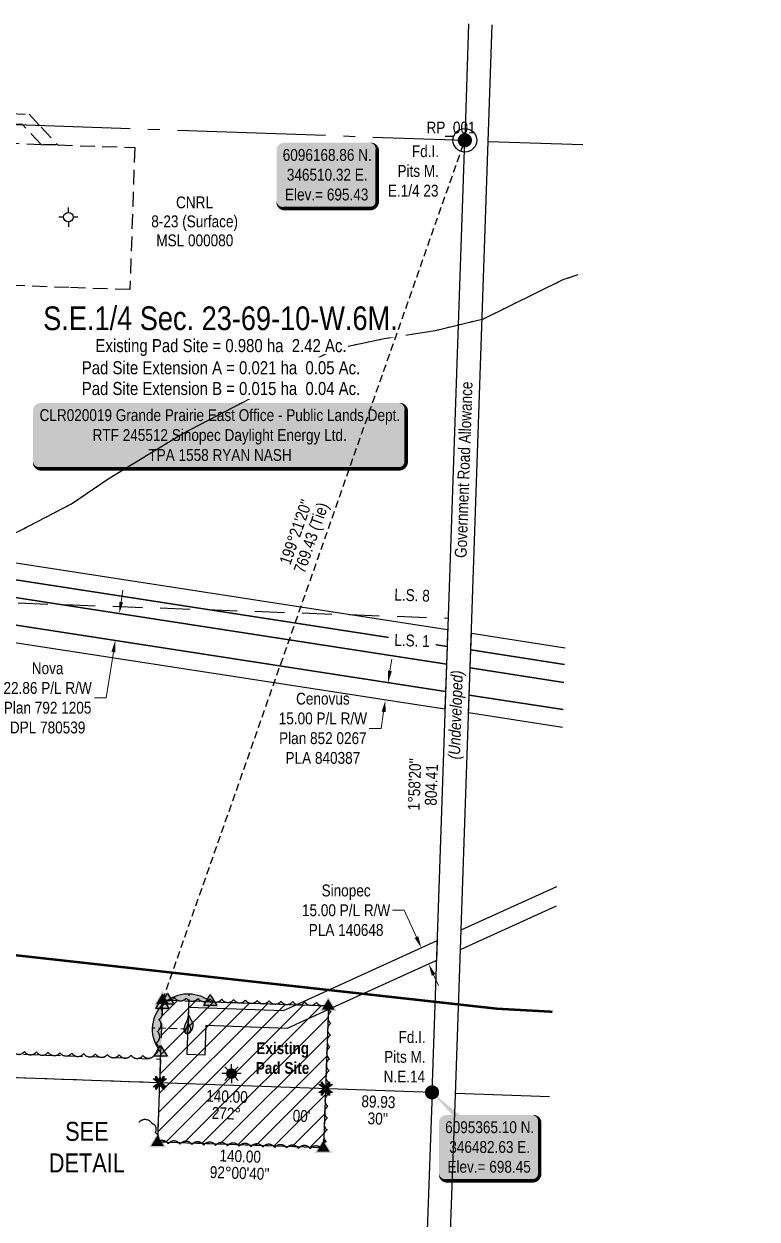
# Model space of a CAD drawing. Extents: x 344849 to 348797, y 6094459 to 6098072.
# Drawn here: x 346138 to 346757, y 6095258 to 6096267 of the extents above; entities that cross this region are included whole.
import ezdxf
from ezdxf.enums import TextEntityAlignment as Align

# ---------------------------------------------------------------- set-up
doc = ezdxf.new("R2010")
doc.units = 0
doc.header["$LTSCALE"] = 5
for name, pattern in [('0', [1, 1, 0]), ('DASHDOT2', [12.7, 6.35, -3.175, 0, -3.175]), ('foc-ACCESSROAD', [3.75, 2.5, -1.25]), ('foc-LSD', [8, 5, -3]), ('foc-QUARTERLINE', [33, 25, -3, 2, -3]), ('foc-TIELINE', [1.875, 1.25, -0.625]), ('foc-WHEELTRACKS', [2, 0.4, -1.6])]:
    doc.linetypes.add(name, pattern=pattern)
for name, color, linetype in [('35', 37, 'Continuous'), ('AS-SYMBOL', 7, 'Continuous'), ('AS-WILDLIFE', 131, 'DASHDOT2'), ('C-AR', 13, 'foc-ACCESSROAD'), ('C-RW', 13, 'Continuous'), ('C-SYMBOL', 7, 'Continuous'), ('C-WS', 13, 'foc-ACCESSROAD'), ('C-WS-S', 13, 'Continuous'), ('DETAIL-T', 7, 'Continuous'), ('F-AR', 190, 'foc-ACCESSROAD'), ('F-RW', 190, 'Continuous'), ('F-WS', 190, 'foc-ACCESSROAD'), ('F-WS-S', 190, 'Continuous'), ('L-AREAREQUIRED', 7, 'Continuous'), ('L-BD', 7, 'Continuous'), ('L-BD1', 253, 'Continuous'), ('L-MON', 1, 'Continuous'), ('L-ROAD-T', 7, 'Continuous'), ('L-SEC', 7, 'Continuous'), ('L-SECQ', 8, 'foc-QUARTERLINE'), ('L-SECTION-LSD', 7, 'foc-LSD'), ('L-TIE', 7, 'foc-TIELINE'), ('P-PROPOSED', 10, 'Continuous'), ('P-PROPOSED-EXISTING-H', 59, 'Continuous'), ('P-PROPOSED-H', 21, 'Continuous'), ('P-TXT', 4, 'Continuous'), ('T-BUSH', 110, '0'), ('T-TIE', 201, 'foc-TIELINE'), ('T-WATER-P3', 160, 'foc-WHEELTRACKS')]:
    doc.layers.add(name, color=color, linetype=linetype)
for name, color, linetype, lineweight in [('C-RW-T', 13, 'Continuous', 9), ('F-RW-T', 190, 'Continuous', 9), ('F-WS-T', 190, 'Continuous', 9), ('T-TEXT', 48, 'Continuous', 18)]:
    doc.layers.add(name, color=color, linetype=linetype, lineweight=lineweight)
doc.styles.add('100L', font='ARIALN.TTF', dxfattribs={"height": 11})
doc.styles.add('175L', font='ARIALN.TTF', dxfattribs={"height": 20})
doc.styles.add('80', font='ARIALN.TTF', dxfattribs={"height": 10})
doc.styles.add('80CG', font='ARIALN.TTF', dxfattribs={"height": 10})
doc.styles.add('80L', font='ARIALN.TTF', dxfattribs={"height": 10})
doc.styles.add('80LS', font='ARIALNI.TTF', dxfattribs={"height": 10})
doc.styles.add('foc-LtypeFont', font='ARIALN.TTF', dxfattribs={"height": 7.35})
doc.linetypes.add('foc-TOPO-flowdirection-NOLINE', pattern='A,0,[">",foc-LtypeFont,S=0.3,R=0,X=0,Y=-0.945],-20,[">",foc-LtypeFont,S=0.3,R=0,X=0,Y=-0.945],0', length=20)
doc.dimstyles.new('Compass 5 000', dxfattribs={"dimscale": 5, "dimtxt": 9, "dimasz": 2, "dimexe": 0.2, "dimexo": 0.0625, "dimgap": 0.5, "dimtad": 0, "dimtih": 1, "dimtoh": 1, "dimzin": 0, "dimdsep": 46, "dimtxsty": '80CG', "dimcen": 0.1, "dimse1": 1, "dimse2": 1, "dimclrd": 256, "dimclrt": 256, "dimaunit": 1, "dimadec": 4, "dimazin": 0, "dimtfac": 0.06, "dimtofl": 0, "dimtmove": 0, "dimatfit": 1, "dimfxl": 0.2, "dimtolj": 1, "dimtzin": 0, "dimlwd": -1, "dimarcsym": 0})

# ---------------------------------------------------------------- blocks, each defined once
blk = doc.blocks.new('*U27')
h = blk.add_hatch(color=255)
edge = h.paths.add_edge_path()
edge.add_line((-151.5, -28.5), (151.5, -28.5))
edge.add_arc((151.5, -22.5), 6, 270, 360)
edge.add_line((157.5, -22.5), (157.5, 21))
edge.add_arc((151.5, 21), 6, 0, 90)
edge.add_line((151.5, 27), (-151.5, 27))
edge.add_arc((-151.5, 21), 6, 90, 180)
edge.add_line((-157.5, 21), (-157.5, -22.5))
edge.add_arc((-151.5, -22.5), 6, 180, 270)
at = {"color": 44, "flags": 128}
blk.add_lwpolyline([(-151.5, -28.5, 3, 3, 0), (151.5, -28.5, 3, 3, 0.414214), (157.5, -22.5, 3, 3, 0), (157.5, 21, 3, 0, 0.414214), (151.5, 27, 0, 0, 0), (-151.5, 27, 0, 0, 0.414214), (-157.5, 21, 0, 0, 0), (-157.5, -22.5, 0, 3, 0.414214)], format="xyseb", close=True, dxfattribs=at)
at = {"color": 44, "style": '80'}
blk.add_attdef('ENTER_TEXT_001', (-36, -5), '', height=10, dxfattribs=at)
blk = doc.blocks.new('GAS')
h = blk.add_hatch(color=255)
h.dxf.hatch_style = 1
edge = h.paths.add_edge_path()
edge.add_arc((0, 0), 0.9, 0, 360)
for p, q in [((-0.81, 0), (-1.62, 0)), ((-0.57, 0.57), (-1.14, 1.14)), ((0, 0.81), (0, 1.62)), ((0.57, 0.57), (1.14, 1.14)), ((1.62, 0), (0.81, 0)), ((-0.57, -0.57), (-1.14, -1.14)), ((0, -0.81), (0, -1.62)), ((1.14, -1.14), (0.57, -0.57))]:
    blk.add_line(p, q)
blk.add_circle((0, 0), 0.8)
blk = doc.blocks.new('*D29')
at = {"layer": 'F-RW-T', "transparency": 16777216}
for p, q in [((346220.3, 6095779.1), (346221.8, 6095789)), ((346213.7, 6095736.8), (346207.7, 6095698.1)), ((346207.7, 6095698.1), (346197.7, 6095698.1))]:
    blk.add_line(p, q, dxfattribs=at)
for points in [[(346218.6, 6095779.3), (346221.9, 6095778.8), (346218.7, 6095769.2)], [(346212.1, 6095737), (346215.4, 6095736.5), (346215.2, 6095746.6)]]:
    blk.add_solid(points, dxfattribs=at)
at = {"layer": 'F-RW-T', "transparency": 16777216, "insert": (346158.2, 6095698.1), "char_height": 10, "width": 1197.484, "attachment_point": 5, "style": '80CG'}
blk.add_mtext('\\A1;Nova\\P22.86 P/L R/W\\PPlan 792 1205\\PDPL 780539', dxfattribs=at)
blk = doc.blocks.new('GABD')
for p, q in [((-0.81, 0), (-1.62, 0)), ((0, 0.81), (0, 1.62)), ((1.62, 0), (0.81, 0)), ((0, -0.81), (0, -1.62))]:
    blk.add_line(p, q)
blk.add_circle((0, 0), 0.8)
blk = doc.blocks.new('*D35')
at = {"layer": 'C-RW-T', "transparency": 16777216}
for p, q in [((346459.2, 6095518.8), (346449.2, 6095518.8)), ((346469.5, 6095496.2), (346459.2, 6095518.8)), ((346483.9, 6095464.3), (346488.1, 6095455.2))]:
    blk.add_line(p, q, dxfattribs=at)
for points in [[(346471, 6095496.9), (346467.9, 6095495.5), (346473.6, 6095487.1)], [(346485.5, 6095465), (346482.4, 6095463.6), (346479.8, 6095473.4)]]:
    blk.add_solid(points, dxfattribs=at)
at = {"layer": 'C-RW-T', "transparency": 16777216, "insert": (346410.1, 6095518.8), "char_height": 10, "width": 420.879, "attachment_point": 5, "style": '80CG'}
blk.add_mtext('\\A1;Sinopec\\P15.00 P/L R/W\\PPLA 140648', dxfattribs=at)
blk = doc.blocks.new('*D36')
at = {"layer": 'F-RW-T', "transparency": 16777216}
for p, q in [((346447.1, 6095720.9), (346448.6, 6095730.8)), ((346441.8, 6095686.3), (346439.6, 6095672.4)), ((346439.6, 6095672.4), (346429.6, 6095672.4))]:
    blk.add_line(p, q, dxfattribs=at)
for points in [[(346445.5, 6095721.2), (346448.7, 6095720.7), (346445.6, 6095711)], [(346440.1, 6095686.6), (346443.4, 6095686.1), (346443.3, 6095696.2)]]:
    blk.add_solid(points, dxfattribs=at)
at = {"layer": 'F-RW-T', "transparency": 16777216, "insert": (346390.5, 6095672.4), "char_height": 10, "width": 372.499, "attachment_point": 5, "style": '80CG'}
blk.add_mtext('\\A1;Cenovus\\P15.00 P/L R/W\\PPlan 852 0267\\PPLA 840387', dxfattribs=at)
blk = doc.blocks.new('FLARE')
h = blk.add_hatch(color=255)
h.dxf.hatch_style = 1
h.paths.add_polyline_path([(0.16, 2.41, 0.114147), (0.13, 2.43), (0.11, 2.44, 0.261551), (0.01, 2.42), (0, 2.41, 0.131268), (-0.03, 2.37), (-0.04, 2.35, 0.041497), (-0.05, 2.33), (-0.05, 2.29, 0.015174), (-0.05, 2.29), (-0.06, 2.24, 0.004376), (-0.06, 2.24), (-0.07, 2.18), (-0.08, 2.11), (-0.09, 2.05), (-0.1, 1.98), (-0.12, 1.91), (-0.14, 1.83), (-0.17, 1.76), (-0.19, 1.68), (-0.22, 1.61), (-0.26, 1.53), (-0.29, 1.46), (-0.32, 1.39), (-0.36, 1.32), (-0.39, 1.25, 0.000505), (-0.39, 1.25), (-0.43, 1.18, 0.002398), (-0.43, 1.18), (-0.46, 1.1, 0.004177), (-0.46, 1.1), (-0.5, 1.03, 0.005735), (-0.5, 1.03), (-0.53, 0.95, 0.006994), (-0.53, 0.95), (-0.56, 0.87, 0.00791), (-0.57, 0.87), (-0.6, 0.78, 0.008323), (-0.6, 0.78), (-0.63, 0.69, 0.008095), (-0.63, 0.68), (-0.66, 0.59, 0.008067), (-0.66, 0.59), (-0.68, 0.49, 0.008387), (-0.68, 0.49), (-0.7, 0.39, 0.009056), (-0.71, 0.38), (-0.72, 0.28, 0.010123), (-0.72, 0.28), (-0.74, 0.18, 0.011689), (-0.74, 0.18), (-0.75, 0.08, 0.013925), (-0.75, 0.08), (-0.75, -0.02, 0.016488), (-0.75, -0.02), (-0.75, -0.11, 0.017255), (-0.75, -0.12), (-0.74, -0.2, 0.01735), (-0.74, -0.2), (-0.73, -0.28, 0.017311), (-0.73, -0.29), (-0.71, -0.36, 0.01715), (-0.71, -0.36), (-0.69, -0.43, 0.016886), (-0.69, -0.44), (-0.66, -0.5, 0.016546), (-0.66, -0.5), (-0.63, -0.56, 0.016164), (-0.63, -0.56), (-0.6, -0.61, 0.016329), (-0.6, -0.62), (-0.57, -0.66, 0.018828), (-0.57, -0.67), (-0.54, -0.71, 0.022087), (-0.53, -0.71), (-0.5, -0.75, 0.025345), (-0.49, -0.76), (-0.46, -0.78, 0.028234), (-0.45, -0.79), (-0.42, -0.82, 0.030298), (-0.41, -0.82), (-0.37, -0.84, 0.031129), (-0.36, -0.85), (-0.32, -0.86, 0.030544), (-0.31, -0.87), (-0.27, -0.88, 0.028465), (-0.26, -0.88), (-0.22, -0.89, 0.025311), (-0.21, -0.89), (-0.16, -0.89, 0.02283), (-0.15, -0.89), (-0.11, -0.89, 0.021226), (-0.1, -0.89), (-0.05, -0.88, 0.020401), (-0.04, -0.88), (0, -0.87, 0.020299), (0.01, -0.87), (0.05, -0.85, 0.020911), (0.06, -0.85), (0.11, -0.83, 0.022277), (0.11, -0.83), (0.15, -0.81, 0.023712), (0.16, -0.8), (0.2, -0.78, 0.022408), (0.21, -0.78), (0.24, -0.75, 0.01993), (0.25, -0.74), (0.28, -0.72, 0.017146), (0.28, -0.71), (0.31, -0.68, 0.014211), (0.32, -0.68), (0.35, -0.64, 0.011221), (0.35, -0.64), (0.37, -0.61, 0.008212), (0.38, -0.61), (0.4, -0.57, 0.005172), (0.4, -0.57), (0.42, -0.54, 0.002523), (0.43, -0.54), (0.45, -0.5, 0.001671), (0.45, -0.5), (0.47, -0.47, 0.001229), (0.47, -0.47), (0.49, -0.44, 0.00075), (0.49, -0.44), (0.51, -0.41, 0.00026), (0.51, -0.41), (0.54, -0.37), (0.56, -0.34), (0.58, -0.3), (0.61, -0.27), (0.63, -0.23, 0.001311), (0.63, -0.23), (0.66, -0.19, 0.003726), (0.66, -0.19), (0.69, -0.15, 0.006065), (0.69, -0.14), (0.72, -0.1, 0.008452), (0.72, -0.1), (0.74, -0.05, 0.010991), (0.75, -0.05), (0.77, 0, 0.013767), (0.77, 0), (0.79, 0.05, 0.016839), (0.8, 0.05), (0.81, 0.1, 0.019104), (0.82, 0.11), (0.83, 0.15, 0.016987), (0.83, 0.16), (0.84, 0.21, 0.013636), (0.84, 0.21), (0.85, 0.26, 0.010244), (0.85, 0.27), (0.86, 0.31, 0.006846), (0.86, 0.32), (0.86, 0.37, 0.003419), (0.86, 0.37), (0.86, 0.41), (0.87, 0.46), (0.87, 0.5), (0.88, 0.54), (0.88, 0.59), (0.89, 0.63, 0.001278), (0.89, 0.63), (0.89, 0.67, 0.004735), (0.89, 0.67), (0.9, 0.71, 0.008354), (0.9, 0.72), (0.9, 0.76, 0.012059), (0.9, 0.76), (0.9, 0.8, 0.015712), (0.9, 0.81), (0.9, 0.85, 0.018457), (0.9, 0.85), (0.9, 0.89, 0.018102), (0.9, 0.9), (0.89, 0.94, 0.016533), (0.89, 0.95), (0.88, 0.99, 0.014576), (0.88, 0.99), (0.87, 1.03, 0.012435), (0.86, 1.04), (0.85, 1.08, 0.010283), (0.85, 1.09), (0.83, 1.13, 0.00824), (0.83, 1.13), (0.81, 1.18, 0.00638), (0.81, 1.18), (0.78, 1.23, 0.004735), (0.78, 1.23), (0.76, 1.29, 0.003388), (0.75, 1.29), (0.73, 1.34, 0.002345), (0.73, 1.34), (0.7, 1.4, 0.001492), (0.7, 1.4), (0.67, 1.46, 0.000746), (0.67, 1.46), (0.63, 1.51), (0.6, 1.57), (0.57, 1.62), (0.55, 1.68), (0.52, 1.73), (0.49, 1.78), (0.47, 1.83), (0.45, 1.87), (0.42, 1.92), (0.4, 1.97), (0.38, 2.02), (0.35, 2.08, 0.000332), (0.35, 2.08), (0.33, 2.13, 0.001849), (0.33, 2.13), (0.3, 2.19, 0.0038), (0.3, 2.19), (0.27, 2.24, 0.006473), (0.27, 2.24), (0.25, 2.29, 0.010865), (0.24, 2.3), (0.22, 2.34, 0.019524), (0.22, 2.34), (0.19, 2.38, 0.041077), (0.18, 2.39)])
at = {"color": 48, "flags": 128}
for points in [[(0.11, -0.72), (0.07, -0.74), (0.03, -0.76), (-0.02, -0.77), (-0.07, -0.78), (-0.11, -0.79), (-0.16, -0.79), (-0.2, -0.79), (-0.25, -0.78), (-0.29, -0.77), (-0.32, -0.76), (-0.36, -0.74), (-0.4, -0.71), (-0.43, -0.68), (-0.46, -0.65), (-0.49, -0.61), (-0.52, -0.56), (-0.54, -0.51), (-0.57, -0.46), (-0.59, -0.4), (-0.61, -0.33), (-0.63, -0.26), (-0.64, -0.19), (-0.65, -0.11), (-0.65, -0.02), (-0.65, 0.07), (-0.64, 0.17), (-0.63, 0.27), (-0.61, 0.36), (-0.58, 0.46), (-0.56, 0.56), (-0.53, 0.66), (-0.5, 0.75), (-0.47, 0.83), (-0.44, 0.91), (-0.41, 0.99), (-0.37, 1.06), (-0.34, 1.13), (-0.3, 1.2), (-0.27, 1.27), (-0.23, 1.34), (-0.2, 1.42), (-0.16, 1.49), (-0.13, 1.57), (-0.1, 1.65), (-0.07, 1.73), (-0.04, 1.8), (-0.02, 1.88), (0, 1.96), (0.01, 2.03), (0.02, 2.1), (0.03, 2.17), (0.04, 2.22), (0.05, 2.27), (0.05, 2.31), (0.06, 2.34), (0.08, 2.35), (0.09, 2.34), (0.11, 2.32), (0.13, 2.29), (0.16, 2.25), (0.18, 2.2), (0.21, 2.14), (0.24, 2.09), (0.26, 2.03), (0.29, 1.98), (0.31, 1.93), (0.33, 1.88), (0.36, 1.83), (0.38, 1.78), (0.41, 1.73), (0.43, 1.68), (0.46, 1.63), (0.49, 1.58), (0.52, 1.52), (0.55, 1.47), (0.58, 1.41), (0.61, 1.35), (0.64, 1.3), (0.67, 1.24), (0.69, 1.19), (0.72, 1.14), (0.74, 1.09), (0.75, 1.05), (0.77, 1), (0.78, 0.96), (0.79, 0.92), (0.8, 0.88), (0.8, 0.84), (0.8, 0.8), (0.8, 0.76), (0.8, 0.72), (0.79, 0.68), (0.79, 0.64), (0.78, 0.6), (0.78, 0.56), (0.77, 0.51), (0.77, 0.47), (0.76, 0.42), (0.76, 0.37), (0.76, 0.33), (0.75, 0.28), (0.74, 0.23), (0.73, 0.18), (0.72, 0.13), (0.7, 0.09), (0.68, 0.04), (0.66, 0), (0.63, -0.05), (0.61, -0.09), (0.58, -0.13), (0.55, -0.17), (0.53, -0.21), (0.5, -0.25), (0.48, -0.28), (0.45, -0.32), (0.43, -0.35), (0.41, -0.38), (0.39, -0.42), (0.37, -0.45), (0.34, -0.48), (0.32, -0.51), (0.3, -0.55), (0.27, -0.58), (0.24, -0.61), (0.21, -0.64), (0.18, -0.67), (0.15, -0.7)], [(0.02, -0.75), (-0.01, -0.76), (-0.03, -0.77), (-0.05, -0.78), (-0.08, -0.78), (-0.11, -0.79), (-0.13, -0.79), (-0.16, -0.79), (-0.18, -0.78), (-0.2, -0.78), (-0.23, -0.77), (-0.25, -0.76), (-0.26, -0.74), (-0.28, -0.73), (-0.3, -0.71), (-0.32, -0.69), (-0.33, -0.66), (-0.35, -0.63), (-0.36, -0.6), (-0.37, -0.57), (-0.39, -0.53), (-0.4, -0.49), (-0.4, -0.45), (-0.41, -0.41), (-0.41, -0.36), (-0.41, -0.31), (-0.4, -0.25), (-0.39, -0.2), (-0.38, -0.14), (-0.37, -0.09), (-0.36, -0.03), (-0.34, 0.02), (-0.32, 0.07), (-0.31, 0.12), (-0.29, 0.16), (-0.27, 0.21), (-0.25, 0.25), (-0.23, 0.29), (-0.21, 0.33), (-0.19, 0.37), (-0.17, 0.41), (-0.15, 0.45), (-0.14, 0.49), (-0.12, 0.53), (-0.1, 0.58), (-0.08, 0.62), (-0.07, 0.66), (-0.06, 0.71), (-0.05, 0.75), (-0.04, 0.79), (-0.03, 0.83), (-0.03, 0.87), (-0.02, 0.9), (-0.02, 0.93), (-0.01, 0.95), (-0.01, 0.96), (0, 0.97), (0.01, 0.96), (0.02, 0.95), (0.03, 0.94), (0.04, 0.91), (0.06, 0.88), (0.07, 0.86), (0.09, 0.82), (0.1, 0.79), (0.12, 0.76), (0.13, 0.74), (0.14, 0.71), (0.16, 0.68), (0.17, 0.65), (0.18, 0.63), (0.2, 0.6), (0.21, 0.57), (0.23, 0.54), (0.25, 0.51), (0.26, 0.47), (0.28, 0.44), (0.3, 0.41), (0.31, 0.38), (0.33, 0.35), (0.34, 0.32), (0.36, 0.29), (0.37, 0.27), (0.38, 0.24), (0.39, 0.22), (0.39, 0.19), (0.4, 0.17), (0.4, 0.15), (0.41, 0.13), (0.41, 0.1), (0.41, 0.08), (0.4, 0.06), (0.4, 0.04), (0.4, 0.01), (0.39, -0.01), (0.39, -0.03), (0.39, -0.06), (0.39, -0.08), (0.38, -0.11), (0.38, -0.14), (0.38, -0.16), (0.38, -0.19), (0.37, -0.22), (0.37, -0.24), (0.36, -0.27), (0.35, -0.3), (0.34, -0.32), (0.32, -0.35), (0.31, -0.37), (0.3, -0.4), (0.28, -0.42), (0.27, -0.44), (0.25, -0.46), (0.24, -0.48), (0.22, -0.5), (0.21, -0.52), (0.2, -0.54), (0.19, -0.56), (0.17, -0.58), (0.16, -0.6), (0.15, -0.61), (0.14, -0.63), (0.12, -0.65), (0.11, -0.67), (0.09, -0.69), (0.08, -0.7), (0.06, -0.72), (0.04, -0.74)]]:
    blk.add_lwpolyline(points, close=True, dxfattribs=at)
blk = doc.blocks.new('STRIA')
blk.add_hatch(color=255).paths.add_polyline_path([(-0.04, 1.52), (-1.47, -0.87), (1.39, -0.87)])
blk = doc.blocks.new('STRIAA')
blk.add_blockref('STRIA', (0, 0))
blk = doc.blocks.new('STRIB')
at = {"color": 1}
blk.add_solid([(-1.12, -0.67), (-0.04, 1.13), (1.04, -0.67)], dxfattribs=at)
blk = doc.blocks.new('STRIBB')
blk.add_blockref('STRIB', (0, 0))
blk = doc.blocks.new('STRICC')
for name in ['STRIAA', 'STRIBB']:
    blk.add_blockref(name, (0, 0))
blk = doc.blocks.new('fdspike')
blk.add_blockref('STRICC', (0, 0))
blk = doc.blocks.new('TRIA')
blk.add_hatch(color=255).paths.add_polyline_path([(-0.04, 1.52), (-1.47, -0.87), (1.39, -0.87)])
blk = doc.blocks.new('TRIAA')
blk.add_blockref('TRIA', (0, 0))
blk = doc.blocks.new('TRIB')
at = {"color": 1}
blk.add_lwpolyline([(-1.12, -0.67), (-0.04, 1.13), (1.04, -0.67)], close=True, dxfattribs=at)
blk = doc.blocks.new('TRIBB')
blk.add_blockref('TRIB', (0, 0))
blk = doc.blocks.new('TRICC')
for name in ['TRIAA', 'TRIBB']:
    blk.add_blockref(name, (0, 0))
blk = doc.blocks.new('plspike')
blk.add_blockref('TRICC', (0, 0))
blk = doc.blocks.new('fdia')
at = {"color": 255, "const_width": 1}
blk.add_lwpolyline([(-0.5, 0, 1), (0.5, 0, 1)], format="xyb", close=True, dxfattribs=at)
blk = doc.blocks.new('Fdiaa')
blk.add_blockref('fdia', (0, 0))
blk = doc.blocks.new('fdib')
at = {"color": 1, "const_width": 1.6}
blk.add_lwpolyline([(-0.4, 0, 1), (0.4, 0, 1)], format="xyb", close=True, dxfattribs=at)
at = {"color": 1}
blk.add_circle((0, 0), 0.8, dxfattribs=at)
blk = doc.blocks.new('Fdibb')
blk.add_blockref('fdib', (0, 0))
blk = doc.blocks.new('fdicc')
for name in ['Fdibb', 'Fdiaa']:
    blk.add_blockref(name, (0, 0))
blk = doc.blocks.new('FDI')
blk.add_blockref('fdicc', (0, 0))
blk = doc.blocks.new('TEMP')
h = blk.add_hatch(color=255)
h.dxf.hatch_style = 1
h.paths.add_polyline_path([(0, 0.25), (-0.67, 1.15), (-0.67, 0.67), (-1.15, 0.67), (-0.25, 0), (-1.15, -0.67), (-0.67, -0.67), (-0.67, -1.15), (0, -0.25), (0.67, -1.15), (0.67, -0.67), (1.15, -0.67), (0.25, 0), (1.15, 0.67), (0.67, 0.67), (0.67, 1.15)])
h.paths.add_polyline_path([(0.57, 0.85), (0.57, 0.57), (0.85, 0.57), (0.08, 0), (0.85, -0.57), (0.57, -0.57), (0.57, -0.85), (0, -0.08), (-0.57, -0.85), (-0.57, -0.57), (-0.85, -0.57), (-0.08, 0), (-0.85, 0.57), (-0.57, 0.57), (-0.57, 0.85), (0, 0.08)], flags=16)
h = blk.add_hatch(color=1)
h.dxf.hatch_style = 1
h.paths.add_polyline_path([(0, 0.08), (-0.57, 0.85), (-0.57, 0.57), (-0.85, 0.57), (-0.08, 0), (-0.85, -0.57), (-0.57, -0.57), (-0.57, -0.85), (0, -0.08), (0.57, -0.85), (0.57, -0.57), (0.85, -0.57), (0.08, 0), (0.85, 0.57), (0.57, 0.57), (0.57, 0.85)])
at = {"color": 1}
for p, q in [((-0.08, 0), (0.08, 0)), ((0, 0.08), (0, -0.08))]:
    blk.add_line(p, q, dxfattribs=at)
at = {"color": 255, "flags": 128}
blk.add_lwpolyline([(-0.25, 0), (-1.15, 0.67), (-0.67, 0.67), (-0.67, 1.15), (0, 0.25), (0.67, 1.15), (0.67, 0.67), (1.15, 0.67), (0.25, 0), (1.15, -0.67), (0.67, -0.67), (0.67, -1.15), (0, -0.25), (-0.67, -1.15), (-0.67, -0.67), (-1.15, -0.67)], close=True, dxfattribs=at)
at = {"color": 1, "flags": 128}
blk.add_lwpolyline([(-0.08, 0), (-0.85, 0.57), (-0.57, 0.57), (-0.57, 0.85), (0, 0.08), (0.57, 0.85), (0.57, 0.57), (0.85, 0.57), (0.08, 0), (0.85, -0.57), (0.57, -0.57), (0.57, -0.85), (0, -0.08), (-0.57, -0.85), (-0.57, -0.57), (-0.85, -0.57)], close=True, dxfattribs=at)
blk = doc.blocks.new('*U43')
h = blk.add_hatch(color=254)
edge = h.paths.add_edge_path()
edge.add_line((-36.5, -28.5), (36.5, -28.5))
edge.add_arc((36.5, -22.5), 6, 270, 360)
edge.add_line((42.5, -22.5), (42.5, 21))
edge.add_arc((36.5, 21), 6, 0, 90)
edge.add_line((36.5, 27), (-36.5, 27))
edge.add_arc((-36.5, 21), 6, 90, 180)
edge.add_line((-42.5, 21), (-42.5, -22.5))
edge.add_arc((-36.5, -22.5), 6, 180, 270)
at = {"color": 1, "flags": 128}
blk.add_lwpolyline([(-36.5, -28.5, 3, 3, 0), (36.5, -28.5, 3, 3, 0.414214), (42.5, -22.5, 3, 3, 0), (42.5, 21, 3, 0, 0.414214), (36.5, 27, 0, 0, 0), (-36.5, 27, 0, 0, 0.414214), (-42.5, 21, 0, 0, 0), (-42.5, -22.5, 0, 3, 0.414214)], format="xyseb", close=True, dxfattribs=at)
blk.add_lwpolyline([(-22.6, -7, 0, 10, 0), (0, 0, 5, 5, 0)], format="xyseb", dxfattribs=at)
at = {"color": 1, "style": '80'}
blk.add_attdef('ENTER_TEXT_001', (-36, -5), '', height=10, dxfattribs=at)
blk = doc.blocks.new('*U44')
h = blk.add_hatch(color=254)
edge = h.paths.add_edge_path()
edge.add_line((-36.5, -28.5), (36.5, -28.5))
edge.add_arc((36.5, -22.5), 6, 270, 360)
edge.add_line((42.5, -22.5), (42.5, 21))
edge.add_arc((36.5, 21), 6, 0, 90)
edge.add_line((36.5, 27), (-36.5, 27))
edge.add_arc((-36.5, 21), 6, 90, 180)
edge.add_line((-42.5, 21), (-42.5, -22.5))
edge.add_arc((-36.5, -22.5), 6, 180, 270)
at = {"color": 1, "flags": 128}
blk.add_lwpolyline([(-48.4, 46.1, 0, 10, 0), (0, 0, 5, 5, 0)], format="xyseb", dxfattribs=at)
blk.add_lwpolyline([(-36.5, -28.5, 3, 3, 0), (36.5, -28.5, 3, 3, 0.414214), (42.5, -22.5, 3, 3, 0), (42.5, 21, 3, 0, 0.414214), (36.5, 27, 0, 0, 0), (-36.5, 27, 0, 0, 0.414214), (-42.5, 21, 0, 0, 0), (-42.5, -22.5, 0, 3, 0.414214)], format="xyseb", close=True, dxfattribs=at)
at = {"color": 1, "style": '80'}
blk.add_attdef('ENTER_TEXT_001', (-36, -5), '', height=10, dxfattribs=at)

msp = doc.modelspace()

# ---------------------------------------------------------------- hatches: boundary and pattern name
at = {"layer": 'P-PROPOSED-EXISTING-H'}
h = msp.add_hatch(dxfattribs=at)
h.set_pattern_fill('ANSI31', color=256, scale=3.496771, style=0)
h.set_pattern_definition([(45, (75.042, 1320.988), (-7.85047423, 7.85047423), [])])
h.paths.add_polyline_path([(346255.348, 6095443.09), (346251.138, 6095323.189), (346391.022, 6095318.278), (346395.231, 6095438.178)])
at = {"layer": 'P-PROPOSED-H'}
h = msp.add_hatch(color=256, dxfattribs=at)
h.dxf.hatch_style = 1
edge = h.paths.add_edge_path()
edge.add_line((346295.699, 6095441.673), (346259.536, 6095442.945))
edge.add_arc((346276.776, 6095418.402), 29.993, 50.883149, 125.08568, ccw=False)
h = msp.add_hatch(color=256, dxfattribs=at)
h.dxf.hatch_style = 1
edge = h.paths.add_edge_path()
edge.add_line((346255.213, 6095439.25), (346253.804, 6095399.117))
edge.add_arc((346276.776, 6095418.402), 29.993, 135.965276, 220.012937, ccw=False)

# ---------------------------------------------------------------- linework, layer by layer
at = {"layer": '35', "color": 3}
msp.add_circle((346510.315, 6096168.861), 9.998, dxfattribs=at)
at = {"layer": 'AS-WILDLIFE', "const_width": 2, "flags": 128}
msp.add_lwpolyline([(346584.282, 6095433.137), (346537.552, 6095435.734), (345995.85, 6095495.922), (345586.998, 6095598.135)], dxfattribs=at)
at = {"layer": 'C-AR', "flags": 128}
msp.add_lwpolyline([(345580.411, 6095411.782), (345680.631, 6095408.268), (346007.168, 6095396.818), (346007.344, 6095401.815), (346253.594, 6095393.18), (346252.893, 6095373.177), (346006.643, 6095381.799), (345680.112, 6095393.252), (345579.88, 6095396.76)], dxfattribs=at)
at = {"layer": 'C-RW'}
msp.add_lwpolyline([(346587.37, 6095522.295), (346506.986, 6095485.787), (346506.602, 6095485.612), (346507.178, 6095502.349), (346587.956, 6095539.036)], dxfattribs=at)
msp.add_lwpolyline([(346291.862, 6095421.494), (346290.99, 6095396.523), (346275.999, 6095397.047), (346277.394, 6095436.999), (346357.27, 6095434.26), (346364.916, 6095437.727), (346487.038, 6095493.201), (346486.461, 6095476.465), (346394.69, 6095434.783), (346360.267, 6095419.149), (346291.862, 6095421.494)], close=True, dxfattribs=at)
at = {"layer": 'C-WS', "flags": 128}
msp.add_lwpolyline([(346255.348, 6095443.092), (346395.226, 6095438.198), (346391.018, 6095318.33), (346251.138, 6095323.187), (346255.348, 6095443.092)], dxfattribs=at)
at = {"layer": 'F-AR'}
msp.add_lwpolyline([(346152.76, 6096179.97), (346166.803, 6096164.932), (346152.673, 6096165.419), (346137.087, 6096182.102), (345807.795, 6096193.771), (345808.109, 6096202.622), (346142.653, 6096190.804), (346152.76, 6096179.97)], close=True, dxfattribs=at)
at = {"layer": 'F-RW'}
for points in [[(345597.475, 6095894.535), (345654.288, 6095885.758), (345696.502, 6095879.24), (345796.116, 6095863.842), (346495.773, 6095755.755), (346495.288, 6095741.645), (345696.014, 6095865.138), (345596.977, 6095880.44)], [(345596.977, 6095880.436), (345696.014, 6095865.133), (346495.288, 6095741.645), (346494.769, 6095726.571), (346493.041, 6095726.835), (345695.491, 6095850.04), (345596.443, 6095865.345)], [(345596.443, 6095865.345), (345695.491, 6095850.04), (346493.041, 6095726.835), (346494.769, 6095726.571), (346493.977, 6095703.569), (345694.694, 6095827.037), (345595.63, 6095842.344)], [(345595.631, 6095842.361), (345694.696, 6095827.056), (346493.977, 6095703.569), (346493.458, 6095688.477), (345694.173, 6095811.944), (345595.097, 6095827.253)], [(346594.504, 6095726.351), (346515.306, 6095738.566), (346515.791, 6095752.667), (346594.997, 6095740.461)], [(346593.976, 6095711.259), (346514.787, 6095723.473), (346515.306, 6095738.566), (346594.504, 6095726.351)], [(346593.173, 6095688.268), (346513.995, 6095700.482), (346514.787, 6095723.473), (346593.976, 6095711.259)], [(346592.645, 6095673.179), (346513.476, 6095685.391), (346513.995, 6095700.482), (346593.173, 6095688.268)]]:
    msp.add_lwpolyline(points, dxfattribs=at)
at = {"layer": 'F-WS'}
msp.add_lwpolyline([(346152.673, 6096165.419), (346166.803, 6096164.932), (346231.742, 6096162.691), (346227.603, 6096042.796), (346176.507, 6096044.558), (346117.7, 6096046.588), (346121.838, 6096166.483), (346152.673, 6096165.419)], close=True, dxfattribs=at)
at = {"layer": 'L-SEC'}
msp.add_line((346482.626, 6095365.12), (345579.881, 6095396.781), dxfattribs=at)
at = {"layer": 'L-SEC', "flags": 128}
for points in [[(346513.371, 6096267.107), (346510.31, 6096168.877)], [(346530.079, 6096167.877), (346533.471, 6096266.397)], [(346502.379, 6095362.912), (346516.209, 6095764.79), (346530.079, 6096167.877)], [(346482.626, 6095365.12), (346468.001, 6094961.516), (346453.725, 6094559.43), (346450.176, 6094459.515)], [(346470.276, 6094458.805), (346473.826, 6094558.746), (346498.831, 6095262.985), (346502.379, 6095362.912)], [(346502.431, 6095364.425), (346581.785, 6095361.642)]]:
    msp.add_lwpolyline(points, dxfattribs=at)
at = {"layer": 'L-SECQ', "flags": 128}
for points in [[(345608.302, 6096200.84), (346510.31, 6096168.877)], [(346530.079, 6096167.877), (346609.858, 6096165.349)]]:
    msp.add_lwpolyline(points, dxfattribs=at)
at = {"layer": 'L-SECTION-LSD', "flags": 128}
msp.add_lwpolyline([(345693.542, 6095793.73), (346496.108, 6095765.483)], dxfattribs=at)
at = {"layer": 'P-PROPOSED'}
msp.add_lwpolyline([(346255.213, 6095439.25), (346255.348, 6095443.09), (346259.536, 6095442.945, -0.33557825), (346295.699, 6095441.673), (346395.231, 6095438.178), (346391.022, 6095318.278), (346251.138, 6095323.189), (346253.804, 6095399.117, -0.38410265)], format="xyb", close=True, dxfattribs=at)
at = {"layer": 'T-BUSH', "flags": 128}
msp.add_lwpolyline([(345580.624, 6095417.79, 0.41349106), (345589.158, 6095418.997, 0.52056705), (345599.15, 6095418.645, 0.52056705), (345609.142, 6095418.293, 0.52056705), (345619.133, 6095417.941, 0.52056705), (345629.125, 6095417.589, 0.52056705), (345639.116, 6095417.238, 0.52056705), (345649.108, 6095416.886, 0.52056705), (345659.1, 6095416.534, 0.52056705), (345669.091, 6095416.182, 0.52056705), (345679.083, 6095415.83, 0.52056705), (345689.075, 6095415.478, 0.52056705), (345699.066, 6095415.126, 0.52056705), (345709.058, 6095414.774, 0.52056705), (345719.05, 6095414.422, 0.52056705), (345729.041, 6095414.07, 0.52056705), (345739.033, 6095413.718, 0.52056705), (345749.024, 6095413.366, 0.52056705), (345759.016, 6095413.014, 0.52056705), (345769.008, 6095412.662, 0.52056705), (345778.999, 6095412.31, 0.52056705), (345788.991, 6095411.958, 0.52056705), (345798.983, 6095411.606, 0.52056705), (345808.974, 6095411.254, 0.52056705), (345818.966, 6095410.902, 0.52056705), (345828.957, 6095410.55, 0.52056705), (345838.949, 6095410.198, 0.52056705), (345848.941, 6095409.846, 0.52056705), (345858.932, 6095409.494, 0.52056705), (345868.924, 6095409.142, 0.52056705), (345878.916, 6095408.79, 0.52056705), (345888.907, 6095408.438, 0.52056705), (345898.899, 6095408.086, 0.52056705), (345908.891, 6095407.734, 0.52056705), (345918.882, 6095407.382, 0.52056705), (345928.874, 6095407.03, 0.52056705), (345938.865, 6095406.678, 0.52056705), (345948.857, 6095406.326, 0.52056705), (345958.849, 6095405.974, 0.52056705), (345968.84, 6095405.622, 0.52056705), (345978.832, 6095405.27, 0.52056705), (345988.824, 6095404.918, 0.52056705), (345998.815, 6095404.566, 0.52056705), (346008.807, 6095404.214, 0.52056705), (346018.799, 6095403.862, 0.52056705), (346028.79, 6095403.511, 0.52056705), (346038.782, 6095403.159, 0.52056705), (346048.773, 6095402.807, 0.52056705), (346058.765, 6095402.455, 0.52056705), (346068.757, 6095402.103, 0.52056705), (346078.748, 6095401.751, 0.52056705), (346088.74, 6095401.399, 0.52056705), (346098.732, 6095401.047, 0.52056705), (346108.723, 6095400.695, 0.52056705), (346118.715, 6095400.343, 0.52056705), (346128.707, 6095399.991, 0.52056705), (346138.698, 6095399.639, 0.52056705), (346148.69, 6095399.287, 0.52056705), (346158.681, 6095398.935, 0.52056705), (346168.673, 6095398.583, 0.52056705), (346178.665, 6095398.231, 0.52056705), (346188.656, 6095397.879, 0.52056705), (346198.648, 6095397.527, 0.52056705), (346208.64, 6095397.175, 0.52056705), (346218.631, 6095396.823, 0.52056705), (346228.623, 6095396.471, 0.52056705), (346238.614, 6095396.243, 0.52056705), (346248.451, 6095396.863, 0.52056705), (346249.625, 6095406.792, 0.52056705), (346250.8, 6095416.72, 0.52056705), (346251.975, 6095426.649, 0.52056705), (346253.149, 6095436.578, 0.52056705), (346255.23, 6095445.452, 0.52056705), (346265.222, 6095445.116, 0.52056705), (346275.214, 6095444.779, 0.52056705), (346285.206, 6095444.443, 0.52056705), (346295.198, 6095444.107, 0.52056705), (346305.191, 6095443.771, 0.52056705), (346315.183, 6095443.434, 0.52056705), (346325.175, 6095443.098, 0.52056705), (346335.167, 6095442.762, 0.52056705), (346345.159, 6095442.425, 0.52056705), (346355.151, 6095442.089, 0.52056705), (346365.144, 6095441.753, 0.52056705), (346375.136, 6095441.417, 0.52056705), (346385.128, 6095441.08, 0.52056705), (346395.12, 6095440.744, 0.52056705), (346397.549, 6095433.351, 0.52056705), (346397.192, 6095423.36, 0.52056705), (346396.836, 6095413.368, 0.52056705), (346396.479, 6095403.377, 0.52056705), (346396.123, 6095393.385, 0.52056705), (346395.766, 6095383.394, 0.52056705), (346395.41, 6095373.403, 0.52056705), (346395.053, 6095363.411, 0.52056705), (346394.697, 6095353.42, 0.52056705), (346394.34, 6095343.428, 0.52056705), (346393.984, 6095333.437, 0.52056705), (346393.627, 6095323.445, 0.52056705), (346389.864, 6095317.11, 0.52056705), (346379.872, 6095317.461, 0.52056705), (346369.88, 6095317.811, 0.52056705), (346359.889, 6095318.162, 0.52056705), (346349.897, 6095318.512, 0.52056705), (346339.905, 6095318.863, 0.52056705), (346329.914, 6095319.213, 0.52056705), (346319.922, 6095319.564, 0.52056705), (346309.93, 6095319.914, 0.52056705), (346299.939, 6095320.265, 0.52056705), (346289.947, 6095320.615, 0.52056705), (346279.955, 6095320.966, 0.52056705), (346269.964, 6095321.316, 0.52056705), (346259.972, 6095321.667, 0.52056705), (346249.98, 6095322.017, 0.52056705), (346249.077, 6095331.265, 0.52056705), (346246.298, 6095338.795, 0.52056705), (346235.168, 6095339.707)], format="xyb", dxfattribs=at)
at = {"layer": 'T-TIE'}
for q in [(346277.825, 6095448.377), (346246.801, 6095419.454)]:
    msp.add_line((346276.776, 6095418.402), q, dxfattribs=at)

# ---------------------------------------------------------------- block references
at = {"layer": 'AS-SYMBOL'}
for name, p, xscale, yscale, zscale in [('FLARE', (346276.776, 6095418.402), 4.998916399999976, 4.998916399999976, 4.998916399999976), ('GAS', (346313.336, 6095380.948), 4.999999999999972, 4.999999999999972, 4.999999999999972), ('GAS', (346313.336, 6095380.948), 4.999999999999973, 4.999999999999973, 4.999999999999973)]:
    msp.add_blockref(name, p, dxfattribs=dict(at, xscale=xscale, yscale=yscale, zscale=zscale))
at = {"layer": 'C-WS-S', "xscale": 4.998916399999976, "yscale": 4.998916399999976, "zscale": 4.998916399999976}
msp.add_blockref('GAS', (346313.331, 6095380.964), dxfattribs=at)
at = {"layer": 'DETAIL-T', "color": 2}
ref = msp.add_blockref('*U43', (346393.898, 6096139.726), dxfattribs=at)
ref.add_attrib('ENTER_TEXT_001', '6096168.86 N.', (346356.603, 6096151.498), dxfattribs={"layer": '0', "color": 1, "height": 10, "style": '80'})
ref.add_attrib('ENTER_TEXT_002', '346510.32 E.', (346360.078, 6096134.79), dxfattribs={"layer": '0', "color": 1, "height": 10, "style": '80'})
ref.add_attrib('ENTER_TEXT_003', 'Elev.= 695.43', (346358.523, 6096118.083), dxfattribs={"layer": '0', "color": 1, "height": 10, "style": '80'})
ref = msp.add_blockref('*U44', (346530.998, 6095318.956), dxfattribs=at)
ref.add_attrib('ENTER_TEXT_001', '6095365.10 N.', (346493.703, 6095330.728), dxfattribs={"layer": '0', "color": 1, "height": 10, "style": '80'})
ref.add_attrib('ENTER_TEXT_002', '346482.63 E.', (346497.178, 6095314.021), dxfattribs={"layer": '0', "color": 1, "height": 10, "style": '80'})
ref.add_attrib('ENTER_TEXT_003', 'Elev.= 698.45', (346495.589, 6095297.313), dxfattribs={"layer": '0', "color": 1, "height": 10, "style": '80'})
at = {"layer": 'F-WS-S', "xscale": 4.998916399999976, "yscale": 4.998916399999976, "zscale": 4.998916399999976}
msp.add_blockref('GABD', (346175.709, 6096103.99), dxfattribs=at)
at = {"layer": 'L-MON'}
for name, p, xscale, yscale, zscale in [('FDI', (346510.315, 6096168.861), 4.999999999999973, 4.999999999999973, 4.999999999999973), ('plspike', (346255.205, 6095439.222), 4.999999999999973, 4.999999999999973, 4.999999999999973), ('fdspike', (346255.353, 6095443.076), 4.999999999999973, 4.999999999999973, 4.999999999999973), ('plspike', (346259.538, 6095442.927), 4.999999999999973, 4.999999999999973, 4.999999999999973), ('plspike', (346295.699, 6095441.666), 4.999999999999973, 4.999999999999973, 4.999999999999973), ('fdspike', (346395.231, 6095438.182), 4.999999999999973, 4.999999999999973, 4.999999999999973), ('plspike', (346253.805, 6095399.096), 4.999999999999973, 4.999999999999973, 4.999999999999973), ('TEMP', (346252.893, 6095373.177), 4.998916399999997, 4.998916399999997, 4.998916399999997), ('TEMP', (346392.777, 6095368.271), 4.998916399999996, 4.998916399999996, 4.998916399999996), ('FDI', (346482.631, 6095365.104), 4.999999999999973, 4.999999999999973, 4.999999999999973), ('fdspike', (346251.143, 6095323.171), 4.999999999999973, 4.999999999999973, 4.999999999999973), ('fdspike', (346391.017, 6095318.317), 4.999999999999973, 4.999999999999973, 4.999999999999973), ('fdspike', (346391.023, 6095318.314), 4.999999999999973, 4.999999999999973, 4.999999999999973)]:
    msp.add_blockref(name, p, dxfattribs=dict(at, xscale=xscale, yscale=yscale, zscale=zscale))

# ---------------------------------------------------------------- texts
at = {"layer": '35', "color": 3, "style": '80'}
msp.add_attdef('RP_001', (346477.961, 6096174.614), 'RP', height=9.9978, dxfattribs=at)
at = {"layer": 'DETAIL-T', "color": 3, "insert": (346191.317, 6095318.896), "char_height": 15.9965, "width": 63.62233, "attachment_point": 5, "style": '80CG'}
msp.add_mtext('SEE\\PDETAIL', dxfattribs=at)
at = {"layer": 'F-WS-T', "insert": (346245.41, 6096121.44), "char_height": 9.99783, "width": 72.60814, "attachment_point": 1, "line_spacing_factor": 0.961801, "style": '175L'}
msp.add_mtext('\\pi21.20843;CNRL\\P\\pi0.27845;8-23 (Surface)\\P\\pi4.53742;MSL 000080', dxfattribs=at)
at = {"layer": 'L-BD', "style": '80L'}
for s, rotation, p in [("1°58'20''", 88.0273, (346467.83, 6095625.173)), ('804.41', 88.0273, (346482.068, 6095624.682)), ('140.00', 357.9913, (346309.586, 6095361.685)), ('89.93', 357.9812, (346437.369, 6095357.196)), ("30''", 357.9812, (346436.867, 6095342.957))]:
    msp.add_text(s, height=9.9978, rotation=rotation, dxfattribs=at).set_placement(p, align=Align.MIDDLE)
at = {"layer": 'L-BD', "insert": (346352.462, 6095810.136), "char_height": 9.99783, "width": 61.15768, "attachment_point": 1, "rotation": 70.6441, "line_spacing_factor": 0.824071, "style": '80L'}
msp.add_mtext("\\pi3.09503;199°21'20''\\P\\pi0.31255;769.43 (Tie) ", dxfattribs=at)
at = {"layer": 'L-BD1', "style": '80L'}
for s, rotation, p in [('272°', 357.9913, (346309.087, 6095347.447)), ("00'", 357.9913, (346372.502, 6095345.223)), ('140.00', 358.0113, (346320.753, 6095311.25)), ("92°00'40''", 358.0113, (346320.259, 6095297.012))]:
    msp.add_text(s, height=9.9978, rotation=rotation, dxfattribs=at).set_placement(p, align=Align.MIDDLE)
at = {"layer": 'L-ROAD-T', "style": '80L'}
msp.add_text('Government Road Allowance', height=9.99783, rotation=88.029177, dxfattribs=at).set_placement((346509.31, 6095890.749), align=Align.MIDDLE_CENTER)
at = {"layer": 'P-TXT', "insert": (346332.116, 6095407.394), "char_height": 9.99783, "attachment_point": 1, "style": '80L'}
msp.add_mtext_dynamic_manual_height_columns('\\pi2.20164;{\\fArial Narrow|b1|i0|c0|p34;Existing\\P\\pi1.73789;Pad Site}', width=47.3885, gutter_width=249.946, heights=[0], dxfattribs=at)
at = {"layer": 'T-TEXT', "style": '80LS'}
msp.add_text('(Undeveloped)', height=9.99783, rotation=88.029177, dxfattribs=at).set_placement((346502.417, 6095683.818), align=Align.MIDDLE_CENTER)

# ---------------------------------------------------------------- dimensions: what is measured, and where the dimension line sits
at = {"layer": 'C-RW-T'}
dim = msp.add_linear_dim(base=(346473.597, 6095487.095), p1=(346458.069, 6095463.569), p2=(346451.866, 6095477.224), angle=114.430061, text='Sinopec\\P15.00 P/L R/W\\PPLA 140648', dimstyle='Compass 5 000', dxfattribs=at)
dim.commit()
dim.dimension.update_dxf_attribs({"geometry": '*D35', "text_midpoint": (346410.125, 6095518.764), "dimtype": 161})

# ---------------------------------------------------------------- next in the draw order: texts
at = {"layer": 'L-SECTION-LSD', "char_height": 9.9978, "attachment_point": 1, "rotation": 357.984197, "style": '100L', "bg_fill": 3, "box_fill_scale": 1.5, "bg_fill_color": 256, "bg_fill_transparency": 0}
for s, width, insert in [('L.S. 8', 30.39455, (346451.014, 6095790.349)), ('L.S. 1', 29.98469, (346451.014, 6095752.072))]:
    msp.add_mtext_dynamic_manual_height_columns(s, width=width, gutter_width=54.988, heights=[0], dxfattribs=dict(at, insert=insert))

# ---------------------------------------------------------------- next in the draw order: linework, layer by layer
at = {"layer": 'L-SEC'}
msp.add_line((346482.626, 6095365.12), (346510.31, 6096168.877), dxfattribs=at)
at = {"layer": 'T-WATER-P3', "flags": 128}
msp.add_lwpolyline([(345575.628, 6095276.516), (345595.14, 6095331.188), (345617.051, 6095359.229), (345652.994, 6095425.928), (345666.615, 6095464.379), (345677.997, 6095504.128), (345694.488, 6095538.488), (345714.489, 6095569.258), (345738.251, 6095596.518), (345788.153, 6095647.859), (345815.124, 6095671.539), (345850.845, 6095686.111), (345894.226, 6095692.142), (346038.437, 6095692.567), (346061.838, 6095697.348), (346074.438, 6095707.65), (346092.09, 6095741.788), (346099.651, 6095786.067), (346115.073, 6095822.197), (346127.473, 6095835.378), (346178.355, 6095862.039), (346209.356, 6095883.14), (346271.888, 6095921.172), (346337.229, 6095955.124), (346367.801, 6095975.785), (346401.392, 6095992.865), (346442.263, 6096001.528), (346485.394, 6096008.317), (346526.074, 6096018.2), (346593.266, 6096051.262), (346606.02, 6096055.465)], dxfattribs=at)
at = {"layer": 'T-WATER-P3', "linetype": 'foc-TOPO-flowdirection-NOLINE', "flags": 128}
msp.add_lwpolyline([(345575.628, 6095276.516), (345595.14, 6095331.188), (345617.051, 6095359.229), (345652.994, 6095425.928), (345666.615, 6095464.379), (345677.997, 6095504.128), (345694.488, 6095538.488), (345714.489, 6095569.258), (345738.251, 6095596.518), (345788.153, 6095647.859), (345815.124, 6095671.539), (345850.845, 6095686.111), (345894.226, 6095692.142), (346038.437, 6095692.567), (346061.838, 6095697.348), (346074.438, 6095707.65), (346092.09, 6095741.788), (346099.651, 6095786.067), (346115.073, 6095822.197), (346127.473, 6095835.378), (346178.355, 6095862.039), (346209.356, 6095883.14), (346271.888, 6095921.172), (346337.229, 6095955.124), (346367.801, 6095975.785), (346401.392, 6095992.865), (346442.263, 6096001.528), (346485.394, 6096008.317), (346526.074, 6096018.2), (346593.266, 6096051.262), (346606.02, 6096055.465)], dxfattribs=at)

# ---------------------------------------------------------------- next in the draw order: dimensions: what is measured, and where the dimension line sits
at = {"layer": 'F-RW-T'}
for base, p1, p2, angle, text, picture, middle in [((346215.244, 6095746.633), (345897.179, 6095818.883), (345893.692, 6095796.312), 261.217393, 'Nova\\P22.86 P/L R/W\\PPlan 792 1205\\PDPL 780539', '*D29', (346158.208, 6095698.109)), ((346443.283, 6095696.228), (346332.749, 6095728.475), (346330.46, 6095713.656), 261.218841, 'Cenovus\\P15.00 P/L R/W\\PPlan 852 0267\\PPLA 840387', '*D36', (346390.516, 6095672.399))]:
    dim = msp.add_linear_dim(base=base, p1=p1, p2=p2, angle=angle, text=text, dimstyle='Compass 5 000', dxfattribs=at)
    dim.commit()
    dim.dimension.update_dxf_attribs({"geometry": picture, "text_midpoint": middle, "dimtype": 161})

# ---------------------------------------------------------------- next in the draw order: texts
at = {"layer": 'C-SYMBOL', "color": 3, "insert": (346304.083, 6096028.607), "char_height": 19.99567, "width": 300.70815, "attachment_point": 2, "style": '175L', "bg_fill": 3, "box_fill_scale": 1.3, "bg_fill_color": 256, "bg_fill_transparency": 0}
msp.add_mtext('S.E.1/4 Sec. 23-69-10-W.6M.', dxfattribs=at)
at = {"layer": 'L-MON', "insert": (346440.814, 6095416.802), "char_height": 9.99783, "attachment_point": 1, "style": '80L', "bg_fill": 3, "box_fill_scale": 1.15, "bg_fill_color": 256, "bg_fill_true_color": 256, "bg_fill_transparency": 0}
msp.add_mtext_dynamic_manual_height_columns('\\pi13.56909;Fd.I.\\P\\pi1.40256;Pits M.\\P\\pi0.95245;N.E.14', width=34.54681, gutter_width=49.989, heights=[0], dxfattribs=at)

# ---------------------------------------------------------------- next in the draw order: texts
at = {"layer": 'L-AREAREQUIRED', "color": 5, "insert": (346304.536, 6096001.024), "char_height": 10.99762, "width": 210.93263, "attachment_point": 2, "style": '100L', "bg_fill": 3, "box_fill_scale": 1.15, "bg_fill_color": 256, "bg_fill_true_color": 256, "bg_fill_transparency": 0}
msp.add_mtext('Existing Pad Site = 0.980 ha  2.42 Ac.', dxfattribs=at)

# ---------------------------------------------------------------- next in the draw order: texts
at = {"layer": 'L-AREAREQUIRED', "color": 5, "insert": (346304.536, 6095982.321), "char_height": 10.99762, "width": 234.05313, "attachment_point": 2, "style": '100L', "bg_fill": 3, "box_fill_scale": 1.3, "bg_fill_color": 256, "bg_fill_transparency": 0}
msp.add_mtext('Pad Site Extension A = 0.021 ha  0.05 Ac.', dxfattribs=at)

# ---------------------------------------------------------------- next in the draw order: texts
at = {"layer": 'L-AREAREQUIRED', "color": 5, "insert": (346304.536, 6095964.812), "char_height": 10.99762, "width": 234.05313, "attachment_point": 2, "style": '100L', "bg_fill": 3, "box_fill_scale": 1.3, "bg_fill_color": 256, "bg_fill_transparency": 0}
msp.add_mtext('Pad Site Extension B = 0.015 ha  0.04 Ac.', dxfattribs=at)

# ---------------------------------------------------------------- next in the draw order: linework, layer by layer
at = {"layer": 'L-TIE'}
msp.add_line((346255.348, 6095443.09), (346510.31, 6096168.877), dxfattribs=at)

# ---------------------------------------------------------------- next in the draw order: block references
ref = msp.add_blockref('*U27', (346303.364, 6095920.013), dxfattribs=dict(xscale=0.99978328, yscale=0.99978328, zscale=0.99978328))
ref.add_attrib('ENTER_TEXT_001', 'CLR020019 Grande Prairie East Office - Public Lands Dept.', (346151.419, 6095931.851), dxfattribs={"color": 44, "height": 9.99783, "style": '80'})
ref.add_attrib('ENTER_TEXT_002', 'RTF 245512 Sinopec Daylight Energy Ltd.', (346196.133, 6095915.011), dxfattribs={"color": 44, "height": 9.99783, "style": '80'})
ref.add_attrib('ENTER_TEXT_003', 'TPA 1558 RYAN NASH', (346243.237, 6095898.171), dxfattribs={"color": 44, "height": 9.99783, "style": '80'})

# ---------------------------------------------------------------- next in the draw order: texts
at = {"layer": 'L-MON', "insert": (346444.38, 6096164.658), "char_height": 9.99783, "attachment_point": 1, "style": '80L', "bg_fill": 3, "box_fill_scale": 1.15, "bg_fill_color": 256, "bg_fill_true_color": 256, "bg_fill_transparency": 0}
msp.add_mtext_dynamic_manual_height_columns('\\pi21.24819;Fd.I.\\P\\pi9.08166;Pits M.\\P\\pi1.00701;E.1/4 23 ', width=42.22591, gutter_width=49.989, heights=[0], dxfattribs=at)

doc.saveas('drawing.dxf')
